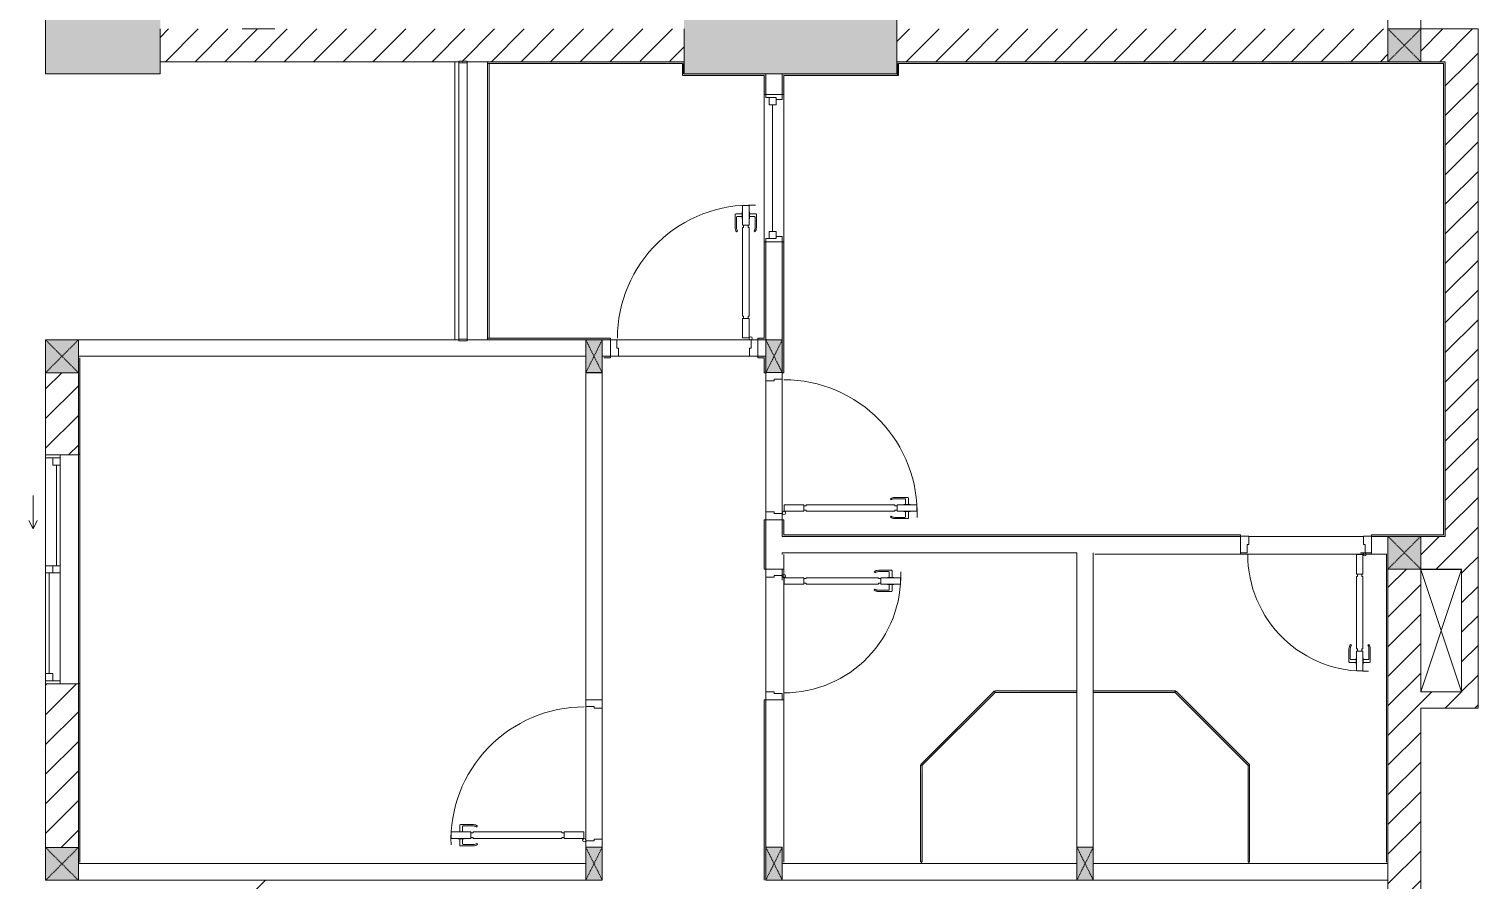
# Model space of a CAD drawing. Header units: millimetres. Extents: x 50254 to 245170, y 481 to 78637.
# Drawn here: x 151367 to 160218, y 64837 to 70037 of the extents above; entities that cross this region are included whole.
import ezdxf

# ---------------------------------------------------------------- set-up
doc = ezdxf.new("R2010")
doc.units = ezdxf.units.MM
doc.linetypes.add('IMPORT-Dash _2_', pattern=[6, 3, -3])
for name, color, linetype, lineweight in [('0-2-1', 53, 'Continuous', 9), ('A-DETL-GENF-7', 53, 'Continuous', 9), ('A-DOOR-5', 53, 'Continuous', 9), ('A-FLOR-1-1', 53, 'Continuous', 9), ('A-FLOR-4', 53, 'Continuous', 9), ('A-FLOR-HRAL-5', 53, 'Continuous', 9), ('A-GLAZ-5', 53, 'Continuous', 9), ('A-GLAZ-CURT-3', 130, 'Continuous', 9), ('A-GLAZ-CURT-4', 53, 'Continuous', 9), ('A-WALL-1-1', 53, 'Continuous', 9), ('A-WALL-7', 53, 'Continuous', 9), ('A-WALL-PATT-3', 53, 'Continuous', 9), ('A-WALL-PATT-4', 130, 'Continuous', 9), ('A_1404_dwg-1', 53, 'Continuous', 9), ('I-WALL-1-1', 53, 'Continuous', 9), ('I-WALL-2', 53, 'Continuous', 9), ('S-COLS-1', 130, 'Continuous', 9), ('S-COLS-10', 130, 'IMPORT-Dash _2_', 9), ('S-COLS-2-1', 53, 'Continuous', 9), ('S-COLS-4-1', 53, 'Continuous', 9), ('S-COLS-9', 53, 'Continuous', 9), ('S-COLS-HDLN-2', 53, 'IMPORT-Dash _2_', 9)]:
    doc.layers.add(name, color=color, linetype=linetype, lineweight=lineweight)
pattern_1 = [(45, (0, 0), (-90.50967, 90.50967), [])]

# ---------------------------------------------------------------- blocks, each defined once
blk = doc.blocks.new('A_1404_dwg_NCV_TKTC_KET CAU_rvt-1-TKTC_MB HOÀN THIỆN SÀN TẦNG 3-4-4819833-KeyPlan-CH1')
at = {"layer": 'S-COLS-1'}
for points in [[(33652.6, 69761.9), (34352.6, 69761.9), (34352.6, 70111.9), (33652.6, 70111.9), (33652.6, 69836.9)], [(38042.6, 69761.9), (38852.6, 69761.9), (38852.6, 70111.9), (37552.7, 70111.9), (37552.6, 69761.9)]]:
    blk.add_hatch(color=256, dxfattribs=at).paths.add_polyline_path(points)
at = {"layer": 'A-FLOR-1-1'}
for p, q in [((34352.6, 69835.3), (36152.6, 69835.3)), ((36152.5, 69835.3), (36152.5, 68136.9))]:
    blk.add_line(p, q, dxfattribs=at)
at = {"layer": 'A-FLOR-1-1', "flags": 128}
blk.add_lwpolyline([(42052.7, 65986.9), (42052.7, 66734.9), (42302.6, 66734.9)], dxfattribs=at)
at = {"layer": 'S-COLS-2-1'}
for p, q in [((38852.6, 69836.9), (38852.6, 70111.9)), ((37552.6, 70036.9), (37552.6, 69836.9))]:
    blk.add_line(p, q, dxfattribs=at)
at = {"layer": 'S-COLS-2-1', "flags": 128}
blk.add_lwpolyline([(33852.6, 70111.9), (33652.6, 70111.9), (33652.6, 69761.9), (34352.6, 69761.9), (34352.6, 70036.9)], dxfattribs=at)
blk = doc.blocks.new('A_1404_dwg_DOOR_CW_01 CANH MO-PANEL KINH - DIW_01-900x2200-CỬA GỖ VÂN LAMINATE-V88-TKTC_MB HOÀN THIỆN SÀN TẦNG 3-4-4819893-KeyPlan-CH1')
at = {"layer": 'A-DETL-GENF-7'}
for p, q in [((38813.8, 67166.8), (38818.3, 67160.3)), ((38839.6, 67174.9), (38919.1, 67174.9)), ((38902.1, 67166.9), (38839.6, 67166.9)), ((38906.1, 67131.9), (38906.1, 67162.9)), ((38923.1, 67131.9), (38923.1, 67170.9)), ((38813.8, 67053.1), (38818.3, 67059.6)), ((38902.1, 67052.9), (38839.6, 67052.9)), ((38839.6, 67044.9), (38919.1, 67044.9)), ((38906.1, 67087.9), (38906.1, 67056.9)), ((38923.1, 67087.9), (38923.1, 67048.9))]:
    blk.add_line(p, q, dxfattribs=at)
at = {"layer": 'A-DETL-GENF-7', "flags": 128}
for points in [[(38284.6, 67129.9), (38284.6, 67089.9), (38164.6, 67089.9), (38164.6, 67129.9)], [(38298.6, 67123.9), (38298.6, 67129.9), (38840.6, 67129.9), (38840.6, 67123.9), (38854.6, 67123.9), (38854.6, 67095.9), (38840.6, 67095.9), (38840.6, 67089.9), (38298.6, 67089.9), (38298.6, 67095.9), (38284.6, 67095.9), (38284.6, 67123.9)], [(38974.6, 67089.9), (38974.6, 67129.9), (38854.6, 67129.9), (38854.6, 67089.9)], [(38894.8, 67131.9), (38894.8, 67129.9), (38934.3, 67129.9), (38934.3, 67131.9)], [(38894.8, 67087.9), (38894.8, 67089.9), (38934.3, 67089.9), (38934.3, 67087.9)]]:
    blk.add_lwpolyline(points, close=True, dxfattribs=at)
at = {"layer": 'A-DETL-GENF-7'}
blk.add_circle((38162.6, 67079.9), 10, dxfattribs=at)
for centre, radius, start, end in [((38162.6, 67079.9), 814, 358, 90), ((38839.6, 67129.9), 45, 90, 125), ((38839.6, 67129.9), 37, 90, 125), ((38902.1, 67162.9), 4, 0, 90), ((38919.1, 67170.9), 4, 0, 90), ((38839.6, 67089.9), 45, 235, 270), ((38839.6, 67089.9), 37, 235, 270), ((38902.1, 67056.9), 4, 270, 0), ((38919.1, 67048.9), 4, 270, 0)]:
    blk.add_arc(centre, radius, start, end, dxfattribs=at)
at = {"layer": 'A-DOOR-5'}
blk.add_line((38152.6, 67079.9), (38152.6, 67104.9), dxfattribs=at)
at = {"layer": 'A-DOOR-5', "flags": 128}
blk.add_lwpolyline([(38152.6, 67936.9), (38152.6, 67896.9), (38102.6, 67896.9), (38102.6, 67886.9), (38052.6, 67886.9), (38052.6, 67936.9)], dxfattribs=at)
blk.add_lwpolyline([(38052.6, 67086.9), (38102.6, 67086.9), (38102.6, 67076.9), (38152.6, 67076.9), (38152.6, 67036.9), (38052.6, 67036.9)], close=True, dxfattribs=at)
blk = doc.blocks.new('A_1404_dwg_DOOR_CW_01 CANH MO-PANEL KINH - DIG_02-800x2200-CỬA NHÔM KÍNH-V57-TKTC_MB HOÀN THIỆN SÀN TẦNG 3-4-4819848-KeyPlan-CH1')
at = {"layer": 'A-DETL-GENF-7'}
for p, q in [((75560.6, 31823.9), (75560.6, 31903.4)), ((75603.6, 31907.4), (75564.6, 31907.4)), ((75568.6, 31886.4), (75568.6, 31823.9)), ((75603.6, 31890.4), (75572.6, 31890.4)), ((75647.6, 31907.4), (75686.6, 31907.4)), ((75647.6, 31890.4), (75678.6, 31890.4)), ((75682.6, 31886.4), (75682.6, 31823.9)), ((75690.6, 31823.9), (75690.6, 31903.4)), ((75568.7, 31798.1), (75575.3, 31802.7)), ((75682.4, 31798.1), (75675.9, 31802.7))]:
    blk.add_line(p, q, dxfattribs=at)
at = {"layer": 'A-DETL-GENF-7', "flags": 128}
for points in [[(75605.6, 31958.9), (75645.6, 31958.9), (75645.6, 31838.9), (75605.6, 31838.9)], [(75603.6, 31879.2), (75605.6, 31879.2), (75605.6, 31918.7), (75603.6, 31918.7)], [(75647.6, 31879.2), (75645.6, 31879.2), (75645.6, 31918.7), (75647.6, 31918.7)], [(75639.6, 31382.9), (75645.6, 31382.9), (75645.6, 31824.9), (75639.6, 31824.9), (75639.6, 31838.9), (75611.6, 31838.9), (75611.6, 31824.9), (75605.6, 31824.9), (75605.6, 31382.9), (75611.6, 31382.9), (75611.6, 31368.9), (75639.6, 31368.9)], [(75645.6, 31368.9), (75605.6, 31368.9), (75605.6, 31248.9), (75645.6, 31248.9)]]:
    blk.add_lwpolyline(points, close=True, dxfattribs=at)
at = {"layer": 'A-DETL-GENF-7'}
blk.add_circle((75595.6, 31246.9), 10, dxfattribs=at)
for centre, radius, start, end in [((75595.6, 31246.9), 714, 360, 92), ((75564.6, 31903.4), 4, 90, 180), ((75572.6, 31886.4), 4, 90, 180), ((75678.6, 31886.4), 4, 0, 90), ((75686.6, 31903.4), 4, 0, 90), ((75605.6, 31823.9), 45, 180, 215), ((75605.6, 31823.9), 37, 180, 215), ((75645.6, 31823.9), 37, 325, 0), ((75645.6, 31823.9), 45, 325, 0)]:
    blk.add_arc(centre, radius, start, end, dxfattribs=at)
at = {"layer": 'A-DOOR-5'}
blk.add_line((75595.6, 31236.9), (75620.6, 31236.9), dxfattribs=at)
at = {"layer": 'A-DOOR-5', "flags": 128}
for points in [[(75552.6, 31136.9), (75602.6, 31136.9), (75602.6, 31186.9), (75592.6, 31186.9), (75592.6, 31236.9), (75552.6, 31236.9)], [(76302.6, 31136.9), (76352.6, 31136.9), (76352.6, 31236.9), (76312.6, 31236.9), (76312.6, 31186.9), (76302.6, 31186.9)]]:
    blk.add_lwpolyline(points, close=True, dxfattribs=at)
blk = doc.blocks.new('A_1404_dwg_DOOR_CW_01 CANH MO-PANEL KINH - DIW_01-900x2200-CỬA GỖ VÂN LAMINATE-553393-TKTC_MB HOÀN THIỆN SÀN TẦNG 3-4-4819840-KeyPlan-CH1')
at = {"layer": 'A-DETL-GENF-7'}
for p, q in [((46582.1, 38482.4), (46582.1, 38521.4)), ((46665.6, 38525.4), (46586.1, 38525.4)), ((46599.1, 38482.4), (46599.1, 38513.4)), ((46603.1, 38517.4), (46665.6, 38517.4)), ((46691.4, 38517.2), (46686.8, 38510.7)), ((46582.1, 38438.4), (46582.1, 38399.4)), ((46599.1, 38438.4), (46599.1, 38407.4)), ((46665.6, 38395.4), (46586.1, 38395.4)), ((46603.1, 38403.4), (46665.6, 38403.4)), ((46691.4, 38403.5), (46686.8, 38410.1))]:
    blk.add_line(p, q, dxfattribs=at)
at = {"layer": 'A-DETL-GENF-7', "flags": 128}
for points in [[(46530.6, 38440.4), (46530.6, 38480.4), (46650.6, 38480.4), (46650.6, 38440.4)], [(46610.3, 38482.4), (46610.3, 38480.4), (46570.8, 38480.4), (46570.8, 38482.4)], [(46610.3, 38438.4), (46610.3, 38440.4), (46570.8, 38440.4), (46570.8, 38438.4)], [(47206.6, 38474.4), (47206.6, 38480.4), (46664.6, 38480.4), (46664.6, 38474.4), (46650.6, 38474.4), (46650.6, 38446.4), (46664.6, 38446.4), (46664.6, 38440.4), (47206.6, 38440.4), (47206.6, 38446.4), (47220.6, 38446.4), (47220.6, 38474.4)], [(47220.6, 38480.4), (47220.6, 38440.4), (47340.6, 38440.4), (47340.6, 38480.4)]]:
    blk.add_lwpolyline(points, close=True, dxfattribs=at)
at = {"layer": 'A-DETL-GENF-7'}
blk.add_circle((47342.6, 38430.4), 10, dxfattribs=at)
for centre, radius, start, end in [((47342.6, 38430.4), 814, 90, 182), ((46586.1, 38521.4), 4, 90, 180), ((46603.1, 38513.4), 4, 90, 180), ((46665.6, 38480.4), 45, 55, 90), ((46665.6, 38480.4), 37, 55, 90), ((46586.1, 38399.4), 4, 180, 270), ((46603.1, 38407.4), 4, 180, 270), ((46665.6, 38440.4), 37, 270, 305), ((46665.6, 38440.4), 45, 270, 305)]:
    blk.add_arc(centre, radius, start, end, dxfattribs=at)
at = {"layer": 'A-DOOR-5'}
blk.add_line((47352.6, 38430.4), (47352.6, 38455.4), dxfattribs=at)
at = {"layer": 'A-DOOR-5', "flags": 128}
for points in [[(47452.6, 39237.4), (47452.6, 39287.4), (47352.6, 39287.4), (47352.6, 39247.4), (47402.6, 39247.4), (47402.6, 39237.4)], [(47452.6, 38387.4), (47452.6, 38437.4), (47402.6, 38437.4), (47402.6, 38427.4), (47352.6, 38427.4), (47352.6, 38387.4)]]:
    blk.add_lwpolyline(points, close=True, dxfattribs=at)
blk = doc.blocks.new('A_1404_dwg_M_Fixed - 900 x 1400-901190-TKTC_MB HOÀN THIỆN SÀN TẦNG 3-4-4819850-KeyPlan-CH1')
at = {"layer": 'A-GLAZ-5'}
blk.add_line((111793.6, 68800), (111793.6, 69574), dxfattribs=at)
at = {"layer": 'A-GLAZ-5', "flags": 128}
for points in [[(111771.6, 69618), (111771.6, 69574), (111815.6, 69574), (111815.6, 69618), (111752.6, 69618), (111752.6, 69635.8)], [(111815.6, 69605), (111852.6, 69605), (111852.6, 69637)], [(111752.6, 68737), (111752.6, 68756), (111815.6, 68756), (111815.6, 68800), (111771.6, 68800), (111771.6, 68756)], [(111815.6, 68769), (111852.6, 68769), (111852.6, 68737)]]:
    blk.add_lwpolyline(points, dxfattribs=at)
blk = doc.blocks.new('A_1404_dwg_Railing - 50 x 10mm-901205-TKTC_MB HOÀN THIỆN SÀN TẦNG 3-4-4819861-KeyPlan-CH1')
at = {"layer": 'A-FLOR-HRAL-5', "flags": 128}
blk.add_lwpolyline([(107527.5, 69769), (107477.5, 69769), (107477.5, 69759), (107527.5, 69759)], close=True, dxfattribs=at)
blk = doc.blocks.new('A_1404_dwg_Railing - Railing-883693-TKTC_MB HOÀN THIỆN SÀN TẦNG 3-4-4819894-KeyPlan-CH1')
at = {"layer": 'A-FLOR-HRAL-5'}
for p, q in [((36177.6, 69830.3), (36177.6, 68141.5)), ((36227.6, 68141.5), (36227.6, 69830.3))]:
    blk.add_line(p, q, dxfattribs=at)
for p in [(-71299.9, 71.3), (-71299.9, -1627.5)]:
    blk.add_blockref('A_1404_dwg_Railing - 50 x 10mm-901205-TKTC_MB HOÀN THIỆN SÀN TẦNG 3-4-4819861-KeyPlan-CH1', p)
blk = doc.blocks.new('A_1404_dwg_System Panel - Glazed-901210-TKTC_MB HOÀN THIỆN SÀN TẦNG 3-4-4819895-KeyPlan-CH1')
at = {"layer": 'A-GLAZ-CURT-3'}
blk.add_hatch(color=256, dxfattribs=at).paths.add_polyline_path([(38999, 64948.9), (39007.6, 64948.9), (39002.6, 65539.6), (38997.6, 65539.6), (38997.6, 64948.9)])
at = {"layer": 'A-GLAZ-CURT-4'}
blk.add_line((39007.6, 64948.9), (39007.6, 65537.5), dxfattribs=at)
at = {"layer": 'A-GLAZ-CURT-4', "flags": 128}
blk.add_lwpolyline([(38997.6, 65539.6), (38997.6, 64948.9), (39007.6, 64948.9)], dxfattribs=at)
blk = doc.blocks.new('A_1404_dwg_System Panel - Glazed-901211-TKTC_MB HOÀN THIỆN SÀN TẦNG 3-4-4819896-KeyPlan-CH1')
at = {"layer": 'A-GLAZ-CURT-3'}
blk.add_hatch(color=256, dxfattribs=at).paths.add_polyline_path([(39007.6, 65537.5), (39450.3, 65987.3), (39446.8, 65990.9), (39002.6, 65539.6), (39007.6, 65539.6)])
at = {"layer": 'A-GLAZ-CURT-4'}
blk.add_line((39006.1, 65536.1), (39452.4, 65982.3), dxfattribs=at)
at = {"layer": 'A-GLAZ-CURT-4', "flags": 128}
blk.add_lwpolyline([(39446.8, 65990.9), (38999, 65543.1), (39006.1, 65536.1)], dxfattribs=at)
blk = doc.blocks.new('A_1404_dwg_System Panel - Glazed-901212-TKTC_MB HOÀN THIỆN SÀN TẦNG 3-4-4819897-KeyPlan-CH1')
at = {"layer": 'A-GLAZ-CURT-3'}
blk.add_hatch(color=256, dxfattribs=at).paths.add_polyline_path([(39453.8, 65982.3), (39952.6, 65982.3), (39952.6, 65992.3), (39450.3, 65987.3), (39452.4, 65982.3)])
at = {"layer": 'A-GLAZ-CURT-4', "flags": 128}
blk.add_lwpolyline([(39450.3, 65982.3), (39952.6, 65982.3), (39952.6, 65992.3), (39450.3, 65992.3)], close=True, dxfattribs=at)
blk = doc.blocks.new('A_1404_dwg_G1_SOF - BO TRU - 100x200-745959-TKTC_MB HOÀN THIỆN SÀN TẦNG 3-4-4819847-KeyPlan-CH1')
at = {"layer": 'S-COLS-1'}
blk.add_hatch(color=256, dxfattribs=at).paths.add_polyline_path([(111052.6, 40036.9), (111052.6, 40236.9), (110952.6, 40236.9), (110952.6, 40036.9)])
at = {"layer": 'S-COLS-9', "flags": 128}
blk.add_lwpolyline([(110952.6, 40036.9), (111052.6, 40036.9), (111052.6, 40236.9), (110952.6, 40236.9)], close=True, dxfattribs=at)
at = {"layer": 'S-COLS-HDLN-2'}
for p, q in [((110952.6, 40036.9), (111052.6, 40236.9)), ((111052.6, 40036.9), (110952.6, 40236.9))]:
    blk.add_line(p, q, dxfattribs=at)
blk = doc.blocks.new('A_1404_dwg_DOOR_CW_01 CANH MO-PANEL KINH - DIG_01-900x2200-CỬA NHÔM KÍNH-901215-TKTC_MB HOÀN THIỆN SÀN TẦNG 3-4-4819898-KeyPlan-CH1')
at = {"layer": 'A-DETL-GENF-7'}
for p, q in [((37864.6, 68823.9), (37864.6, 68903.4)), ((37907.6, 68907.4), (37868.6, 68907.4)), ((37872.6, 68886.4), (37872.6, 68823.9)), ((37907.6, 68890.4), (37876.6, 68890.4)), ((37951.6, 68907.4), (37990.6, 68907.4)), ((37951.6, 68890.4), (37982.6, 68890.4)), ((37986.6, 68886.4), (37986.6, 68823.9)), ((37994.6, 68823.9), (37994.6, 68903.4)), ((37872.7, 68798.1), (37879.3, 68802.7)), ((37986.4, 68798.1), (37979.9, 68802.7))]:
    blk.add_line(p, q, dxfattribs=at)
at = {"layer": 'A-DETL-GENF-7', "flags": 128}
for points in [[(37949.6, 68958.9), (37909.6, 68958.9), (37909.6, 68838.9), (37949.6, 68838.9)], [(37907.6, 68879.2), (37909.6, 68879.2), (37909.6, 68918.7), (37907.6, 68918.7)], [(37951.6, 68879.2), (37949.6, 68879.2), (37949.6, 68918.7), (37951.6, 68918.7)], [(37915.6, 68282.9), (37909.6, 68282.9), (37909.6, 68824.9), (37915.6, 68824.9), (37915.6, 68838.9), (37943.6, 68838.9), (37943.6, 68824.9), (37949.6, 68824.9), (37949.6, 68282.9), (37943.6, 68282.9), (37943.6, 68268.9), (37915.6, 68268.9)], [(37909.6, 68268.9), (37949.6, 68268.9), (37949.6, 68148.9), (37909.6, 68148.9)]]:
    blk.add_lwpolyline(points, close=True, dxfattribs=at)
at = {"layer": 'A-DETL-GENF-7'}
blk.add_circle((37959.6, 68146.9), 10, dxfattribs=at)
for centre, radius, start, end in [((37959.6, 68146.9), 814, 88, 180), ((37868.6, 68903.4), 4, 90, 180), ((37876.6, 68886.4), 4, 90, 180), ((37982.6, 68886.4), 4, 0, 90), ((37990.6, 68903.4), 4, 0, 90), ((37909.6, 68823.9), 45, 180, 215), ((37909.6, 68823.9), 37, 180, 215), ((37949.6, 68823.9), 37, 325, 0), ((37949.6, 68823.9), 45, 325, 0)]:
    blk.add_arc(centre, radius, start, end, dxfattribs=at)
at = {"layer": 'A-DOOR-5'}
blk.add_line((37959.6, 68136.9), (37934.6, 68136.9), dxfattribs=at)
at = {"layer": 'A-DOOR-5', "flags": 128}
for points in [[(37102.6, 68036.9), (37102.6, 68136.9), (37142.6, 68136.9), (37142.6, 68086.9), (37152.6, 68086.9), (37152.6, 68036.9)], [(37952.6, 68036.9), (37952.6, 68086.9), (37962.6, 68086.9), (37962.6, 68136.9), (38002.6, 68136.9), (38002.6, 68036.9)]]:
    blk.add_lwpolyline(points, close=True, dxfattribs=at)
blk = doc.blocks.new('A_1404_dwg_System Panel - Glazed-901217-TKTC_MB HOÀN THIỆN SÀN TẦNG 3-4-4819899-KeyPlan-CH1')
at = {"layer": 'A-GLAZ-CURT-3'}
blk.add_hatch(color=256, dxfattribs=at).paths.add_polyline_path([(40554.8, 65982.3), (40551.3, 65992.3), (40052.6, 65992.3), (40052.6, 65982.3), (40552.8, 65982.3)])
at = {"layer": 'A-GLAZ-CURT-4', "flags": 128}
blk.add_lwpolyline([(40554.8, 65992.3), (40052.6, 65992.3), (40052.6, 65982.3), (40552.8, 65982.3)], dxfattribs=at)
blk = doc.blocks.new('A_1404_dwg_System Panel - Glazed-901218-TKTC_MB HOÀN THIỆN SÀN TẦNG 3-4-4819900-KeyPlan-CH1')
at = {"layer": 'A-GLAZ-CURT-3'}
blk.add_hatch(color=256, dxfattribs=at).paths.add_polyline_path([(41007.6, 64948.9), (41002.6, 65539.6), (40997.6, 65536.1), (40997.6, 64948.9)])
at = {"layer": 'A-GLAZ-CURT-4'}
blk.add_line((41007.6, 64948.9), (41007.6, 65539.6), dxfattribs=at)
at = {"layer": 'A-GLAZ-CURT-4', "flags": 128}
blk.add_lwpolyline([(40997.6, 65537.5), (40997.6, 64948.9), (41007.6, 64948.9)], dxfattribs=at)
blk = doc.blocks.new('A_1404_dwg_System Panel - Glazed-901219-TKTC_MB HOÀN THIỆN SÀN TẦNG 3-4-4819901-KeyPlan-CH1')
at = {"layer": 'A-GLAZ-CURT-3'}
blk.add_hatch(color=256, dxfattribs=at).paths.add_polyline_path([(40997.6, 65537.5), (41002.6, 65539.6), (41006.1, 65543.1), (40554.8, 65987.3), (40554.8, 65980.3), (40916.7, 65618.4)])
at = {"layer": 'A-GLAZ-CURT-4', "flags": 128}
blk.add_lwpolyline([(41006.1, 65543.1), (40558.4, 65990.9), (40551.3, 65983.8), (40999, 65536.1)], close=True, dxfattribs=at)
blk = doc.blocks.new('A_1404_dwg_NCV_TKTC_TANG 3 - 4_rvt-1-TKTC_MB HOÀN THIỆN SÀN TẦNG 3-4-4819943-KeyPlan-CH1')
at = {"layer": 'A-WALL-PATT-4'}
for points in [[(37542.1, 69826.9), (37552.6, 69826.9), (37552.6, 69836.9), (36352.6, 69836.9), (36352.6, 69826.9), (36476.9, 69826.9)], [(37552.6, 69761.9), (37552.6, 69826.9), (37542.6, 69826.9), (37542.6, 69761.9)], [(37552.6, 69751.9), (38042.6, 69751.9), (38042.6, 69761.9), (37542.6, 69761.9), (37542.6, 69751.9), (37552.6, 69751.9)], [(38162.6, 69751.9), (38852.6, 69751.9), (38852.6, 69761.9), (38152.6, 69761.9), (38152.6, 69751.9)], [(42052.6, 69826.9), (42192.6, 69826.9), (42192.6, 69836.9), (38852.6, 69836.9), (38852.6, 69826.9), (41852.6, 69826.9)], [(38862.6, 69751.9), (38862.6, 69826.9), (38852.6, 69826.9), (38852.6, 69751.9)], [(42202.6, 66946.9), (42202.6, 69836.9), (42192.6, 69836.9), (42192.6, 66946.9)]]:
    blk.add_hatch(color=256, dxfattribs=at).paths.add_polyline_path(points)
h = blk.add_hatch(color=256, dxfattribs=at)
h.paths.add_polyline_path([(38052.6, 68146.9), (38052.6, 68736.9), (38042.6, 68736.9), (38042.6, 68146.9)])
h.paths.add_polyline_path([(38052.6, 69636.9), (38052.6, 69761.9), (38042.6, 69761.9), (38042.6, 69636.9)])
h = blk.add_hatch(color=256, dxfattribs=at)
h.paths.add_polyline_path([(38162.6, 66946.9), (38162.6, 67036.9), (38152.6, 67036.9), (38152.6, 66946.9)])
h.paths.add_polyline_path([(38162.6, 67936.9), (38162.6, 68736.9), (38152.6, 68736.9), (38152.6, 67936.9)])
h.paths.add_polyline_path([(38152.6, 69636.9), (38162.6, 69636.9), (38162.6, 69751.9), (38152.6, 69751.9), (38152.6, 69658.8)])
h = blk.add_hatch(color=256, dxfattribs=at)
h.paths.add_polyline_path([(37062.6, 68136.9), (37102.6, 68136.9), (37102.6, 68146.9), (36352.6, 68146.9), (36352.6, 68136.9), (37052.6, 68136.9)])
h.paths.add_polyline_path([(38052.6, 68136.9), (38052.6, 68146.9), (38002.6, 68146.9), (38002.6, 68136.9), (38042.6, 68136.9)])
h = blk.add_hatch(color=256, dxfattribs=at)
h.paths.add_polyline_path([(33862.6, 64936.9), (33862.6, 66037.4), (33852.6, 66035.3), (33852.6, 64936.9)])
h.paths.add_polyline_path([(33862.6, 67437.4), (33862.6, 68026.9), (33852.6, 68026.9), (33852.6, 67437.4)])
h = blk.add_hatch(color=256, dxfattribs=at)
h.paths.add_polyline_path([(38002.6, 68026.9), (38042.6, 68026.9), (38042.6, 68036.9), (38002.6, 68036.9)])
h.paths.add_polyline_path([(37062.6, 68026.9), (37102.6, 68026.9), (37102.6, 68036.9), (37062.6, 68036.9)])
h = blk.add_hatch(color=256, dxfattribs=at)
h.paths.add_polyline_path([(38042.6, 64836.9), (38052.6, 64836.9), (38052.6, 65937.3), (38042.6, 65937.3), (38042.6, 65036.9)])
h.paths.add_polyline_path([(38052.6, 66737.3), (38052.6, 67036.9), (38042.6, 67036.9), (38042.6, 66737.3)])
h.paths.add_polyline_path([(38052.6, 67936.9), (38052.6, 68036.9), (38042.6, 68036.9), (38042.6, 67936.9)])
h = blk.add_hatch(color=256, dxfattribs=at)
h.paths.add_polyline_path([(41752.6, 66936.9), (42202.6, 66936.9), (42202.6, 66946.9), (41752.6, 66946.9)])
h.paths.add_polyline_path([(39408.4, 66936.9), (40952.6, 66936.9), (40952.6, 66946.9), (38152.6, 66946.9), (38152.6, 66936.9), (38162.6, 66936.9)])
at = {"layer": 'A-FLOR-4'}
for p, q in [((33852.6, 68036.9), (33852.6, 68026.9)), ((37952.6, 68036.9), (37152.6, 68036.9)), ((38152.6, 67896.9), (38152.6, 67076.9)), ((38052.6, 67086.9), (38052.6, 67886.9)), ((41002.6, 66936.9), (41702.6, 66936.9)), ((38052.6, 65987.3), (38052.6, 66687.3)), ((36952.6, 65077.3), (36952.6, 65897.3)), ((37052.6, 65887.3), (37052.6, 65087.3)), ((39002.6, 64936.9), (39002.6, 64948.9)), ((41002.6, 64948.9), (41002.6, 64936.9)), ((41852.6, 64936.9), (41852.6, 64946.9))]:
    blk.add_line(p, q, dxfattribs=at)
at = {"layer": 'A-WALL-1-1'}
for p, q in [((38052.6, 69636.9), (38152.6, 69636.9)), ((38152.6, 68736.9), (38052.6, 68736.9)), ((33852.6, 68136.9), (33852.6, 68036.9)), ((36177.6, 68136.9), (33852.6, 68136.9)), ((36952.6, 68136.9), (36227.6, 68136.9)), ((37102.6, 68036.9), (37102.6, 68136.9)), ((38002.6, 68136.9), (38002.6, 68036.9)), ((38052.6, 68146.9), (38052.6, 68136.9)), ((33852.6, 68036.9), (36952.6, 68036.9)), ((37052.6, 68036.9), (37062.6, 68036.9)), ((38042.6, 68036.9), (38052.6, 68036.9)), ((37052.6, 67936.5), (36952.6, 67936.5)), ((38152.6, 67036.9), (38052.6, 67036.9)), ((40952.6, 66836.9), (40952.6, 66936.9)), ((41752.6, 66936.9), (41752.6, 66836.9)), ((41852.6, 66836.9), (41852.6, 66936.9)), ((40052.6, 65992.3), (40052.6, 66836.9)), ((38052.6, 66737.3), (38152.6, 66737.3)), ((39952.6, 65992.3), (39952.6, 65982.3)), ((39952.6, 65982.3), (39952.6, 65036.9)), ((40052.6, 65982.3), (40052.6, 65992.3)), ((40052.6, 65036.9), (40052.6, 65982.3)), ((36952.6, 65937.3), (37052.6, 65937.3)), ((38152.6, 65937.3), (38052.6, 65937.3)), ((37052.6, 65037.3), (36952.6, 65037.3)), ((33852.6, 64936.9), (33852.6, 64836.9)), ((36952.6, 64936.9), (33852.6, 64936.9)), ((39952.6, 64936.9), (38152.6, 64936.9)), ((33852.6, 64836.9), (36952.6, 64836.9)), ((38152.6, 64836.9), (39952.6, 64836.9))]:
    blk.add_line(p, q, dxfattribs=at)
at = {"layer": 'A-WALL-1-1', "flags": 128}
for points in [[(38152.6, 69751.9), (38152.6, 69761.9), (38052.6, 69761.9)], [(40052.6, 66936.9), (38152.6, 66936.9), (38152.6, 66946.9)], [(38152.6, 66826.9), (38152.6, 66836.9), (39952.6, 66836.9), (39952.6, 65992.3)], [(40052.6, 64836.9), (41852.6, 64836.9), (41852.6, 64936.9), (40052.6, 64936.9)]]:
    blk.add_lwpolyline(points, dxfattribs=at)
at = {"layer": 'A-WALL-7'}
for p, q in [((36227.6, 69836.9), (36352.6, 69836.9)), ((36352.6, 69826.9), (36352.6, 68146.9)), ((38052.6, 69761.9), (38052.6, 69636.9)), ((38152.6, 69636.9), (38152.6, 69751.9)), ((38052.6, 68736.9), (38052.6, 68146.9)), ((38152.6, 68136.9), (38152.6, 68736.9)), ((37102.6, 68136.9), (37052.6, 68136.9)), ((37142.6, 68136.9), (37962.6, 68136.9)), ((38052.6, 68136.9), (38002.6, 68136.9)), ((37062.6, 68036.9), (37102.6, 68036.9)), ((37952.6, 68036.9), (37152.6, 68036.9)), ((38002.6, 68036.9), (38042.6, 68036.9)), ((36952.6, 67936.5), (36952.6, 65937.3)), ((37052.6, 65937.3), (37052.6, 67936.5)), ((38152.6, 67896.9), (38152.6, 67076.9)), ((38052.6, 67086.9), (38052.6, 67886.9)), ((38052.6, 67036.9), (38052.6, 66737.3)), ((38152.6, 66946.9), (38152.6, 67036.9)), ((40952.6, 66936.9), (40052.6, 66936.9)), ((41002.6, 66936.9), (41702.6, 66936.9)), ((41852.6, 66936.9), (41752.6, 66936.9)), ((38052.6, 65987.3), (38052.6, 66687.3)), ((36952.6, 65077.3), (36952.6, 65897.3)), ((37052.6, 65887.3), (37052.6, 65087.3)), ((38052.6, 65937.3), (38052.6, 65036.9))]:
    blk.add_line(p, q, dxfattribs=at)
at = {"layer": 'A-WALL-7', "flags": 128}
blk.add_lwpolyline([(36152.6, 68136.9), (36152.6, 69836.9), (36177.6, 69836.9)], dxfattribs=at)
at = {"layer": 'I-WALL-1-1'}
for p, q in [((42052.6, 69836.9), (41852.6, 69836.9)), ((38052.6, 68136.9), (38052.6, 68146.9)), ((33852.6, 68026.9), (33852.6, 67936.9)), ((38052.6, 68036.9), (38042.6, 68036.9)), ((41852.6, 66936.9), (42052.6, 66936.9)), ((40052.6, 66837), (40052.6, 66827)), ((33852.6, 65035.3), (33852.6, 64936.9)), ((33852.6, 64936.9), (33862.6, 64936.9)), ((38152.6, 64936.9), (38162.6, 64936.9))]:
    blk.add_line(p, q, dxfattribs=at)
at = {"layer": 'I-WALL-1-1', "flags": 128}
for points in [[(38052.6, 69761.9), (38042.6, 69761.9), (37552.6, 69761.9), (37552.6, 69826.9), (37552.6, 69836.9), (36352.6, 69836.9), (36352.6, 69826.9), (37542.6, 69826.9), (37542.6, 69761.9), (37542.6, 69751.9), (38042.6, 69751.9), (38042.6, 69636.9), (38052.6, 69636.9)], [(41852.6, 69836.9), (38852.6, 69836.9), (38852.6, 69826.9), (38852.6, 69761.9), (38152.6, 69761.9), (38152.6, 69751.9)], [(38152.6, 69636.9), (38162.6, 69636.9), (38162.6, 69751.9), (38852.6, 69751.9), (38862.6, 69751.9), (38862.6, 69826.9), (42192.6, 69826.9), (42192.6, 66946.9), (41752.6, 66946.9), (41752.6, 66936.9)], [(42052.6, 66936.9), (42202.6, 66936.9), (42202.6, 66946.9), (42202.6, 69836.9), (42192.6, 69836.9), (42052.6, 69836.9)], [(38052.6, 68736.9), (38042.6, 68736.9), (38042.6, 68146.9), (38002.6, 68146.9), (38002.6, 68136.9)], [(38152.6, 67936.9), (38162.6, 67936.9), (38162.6, 68736.9), (38152.6, 68736.9)], [(37102.6, 68136.9), (37102.6, 68146.9), (36352.6, 68146.9), (36352.6, 68136.9), (36952.6, 68136.9)], [(33852.6, 67936.9), (33852.6, 67437.4), (33862.6, 67437.4), (33862.6, 68026.9)], [(37062.6, 68026.9), (37102.6, 68026.9), (37102.6, 68036.9)], [(38002.6, 68036.9), (38002.6, 68026.9), (38042.6, 68026.9), (38042.6, 67936.9), (38052.6, 67936.9)], [(38052.6, 67036.9), (38042.6, 67036.9), (38042.6, 66737.3), (38052.6, 66737.3)], [(40952.6, 66936.9), (40952.6, 66946.9), (38162.6, 66946.9), (38162.6, 67036.9), (38152.6, 67036.9)], [(38152.6, 66946.9), (38152.6, 66936.9), (40052.6, 66936.9)], [(40062.6, 66827), (40952.6, 66827), (40952.6, 66837)], [(41752.6, 66837), (41752.6, 66827), (41842.6, 66827), (41842.6, 64946.9)], [(41852.6, 64946.9), (41852.6, 66827), (41852.6, 66837)], [(38152.6, 66737.3), (38162.6, 66737.3), (38162.6, 66826.9)], [(33862.6, 64946.9), (33862.6, 66037.4), (33852.6, 66037.4), (33852.6, 65035.3)], [(38052.6, 65937.3), (38042.6, 65937.3), (38042.6, 64836.9)], [(38162.6, 64946.9), (38162.6, 65937.3), (38152.6, 65937.3)]]:
    blk.add_lwpolyline(points, dxfattribs=at)
at = {"layer": 'I-WALL-2'}
for p, q in [((36362.6, 69826.9), (36362.6, 68146.9)), ((38052.6, 69636.9), (38052.6, 69761.9)), ((38152.6, 69751.9), (38152.6, 69636.9)), ((38042.6, 68736.9), (38042.6, 69636.9)), ((38162.6, 69636.9), (38162.6, 68736.9)), ((38052.6, 68146.9), (38052.6, 68736.9)), ((38152.6, 68736.9), (38152.6, 68136.9)), ((37052.6, 68136.9), (37102.6, 68136.9)), ((38002.6, 68136.9), (38052.6, 68136.9)), ((37102.6, 68036.9), (37062.6, 68036.9)), ((38042.6, 68036.9), (38002.6, 68036.9)), ((33852.6, 66037.4), (33852.6, 67437.4)), ((33862.6, 67437.4), (33862.6, 66037.4)), ((38052.6, 66737.3), (38052.6, 67036.9)), ((38152.6, 67036.9), (38152.6, 66946.9)), ((40052.6, 66936.9), (40952.6, 66936.9)), ((41752.6, 66936.9), (41852.6, 66936.9)), ((41752.6, 66827), (40952.6, 66827)), ((38162.6, 66737.3), (38162.6, 65937.3)), ((38052.6, 65036.9), (38052.6, 65937.3))]:
    blk.add_line(p, q, dxfattribs=at)
for name, p in [('A_1404_dwg_Railing - Railing-883693-TKTC_MB HOÀN THIỆN SÀN TẦNG 3-4-4819894-KeyPlan-CH1', (0, 0)), ('A_1404_dwg_M_Fixed - 900 x 1400-901190-TKTC_MB HOÀN THIỆN SÀN TẦNG 3-4-4819850-KeyPlan-CH1', (-73700, 0)), ('A_1404_dwg_DOOR_CW_01 CANH MO-PANEL KINH - DIG_01-900x2200-CỬA NHÔM KÍNH-901215-TKTC_MB HOÀN THIỆN SÀN TẦNG 3-4-4819898-KeyPlan-CH1', (0, 0)), ('A_1404_dwg_DOOR_CW_01 CANH MO-PANEL KINH - DIW_01-900x2200-CỬA GỖ VÂN LAMINATE-V88-TKTC_MB HOÀN THIỆN SÀN TẦNG 3-4-4819893-KeyPlan-CH1', (0, 0)), ('A_1404_dwg_System Panel - Glazed-901211-TKTC_MB HOÀN THIỆN SÀN TẦNG 3-4-4819896-KeyPlan-CH1', (0, 0)), ('A_1404_dwg_System Panel - Glazed-901212-TKTC_MB HOÀN THIỆN SÀN TẦNG 3-4-4819897-KeyPlan-CH1', (0, 0)), ('A_1404_dwg_System Panel - Glazed-901217-TKTC_MB HOÀN THIỆN SÀN TẦNG 3-4-4819899-KeyPlan-CH1', (0, 0)), ('A_1404_dwg_System Panel - Glazed-901219-TKTC_MB HOÀN THIỆN SÀN TẦNG 3-4-4819901-KeyPlan-CH1', (0, 0)), ('A_1404_dwg_DOOR_CW_01 CANH MO-PANEL KINH - DIW_01-900x2200-CỬA GỖ VÂN LAMINATE-553393-TKTC_MB HOÀN THIỆN SÀN TẦNG 3-4-4819840-KeyPlan-CH1', (-10400, 26650)), ('A_1404_dwg_System Panel - Glazed-901210-TKTC_MB HOÀN THIỆN SÀN TẦNG 3-4-4819895-KeyPlan-CH1', (0, 0)), ('A_1404_dwg_System Panel - Glazed-901218-TKTC_MB HOÀN THIỆN SÀN TẦNG 3-4-4819900-KeyPlan-CH1', (0, 0))]:
    blk.add_blockref(name, p)
for name, p, rotation in [('A_1404_dwg_G1_SOF - BO TRU - 100x200-745959-TKTC_MB HOÀN THIỆN SÀN TẦNG 3-4-4819847-KeyPlan-CH1', (148005.1, 108173.9), 180), ('A_1404_dwg_G1_SOF - BO TRU - 100x200-745959-TKTC_MB HOÀN THIỆN SÀN TẦNG 3-4-4819847-KeyPlan-CH1', (149105.1, 108173.9), 180), ('A_1404_dwg_DOOR_CW_01 CANH MO-PANEL KINH - DIG_02-800x2200-CỬA NHÔM KÍNH-V57-TKTC_MB HOÀN THIỆN SÀN TẦNG 3-4-4819848-KeyPlan-CH1', (117305.1, 98073.9), 180), ('A_1404_dwg_DOOR_CW_01 CANH MO-PANEL KINH - DIG_02-800x2200-CỬA NHÔM KÍNH-V57-TKTC_MB HOÀN THIỆN SÀN TẦNG 3-4-4819848-KeyPlan-CH1', (6915.6, 142289.9), 270), ('A_1404_dwg_G1_SOF - BO TRU - 100x200-745959-TKTC_MB HOÀN THIỆN SÀN TẦNG 3-4-4819847-KeyPlan-CH1', (148005.1, 105073.9), 180), ('A_1404_dwg_G1_SOF - BO TRU - 100x200-745959-TKTC_MB HOÀN THIỆN SÀN TẦNG 3-4-4819847-KeyPlan-CH1', (149105.1, 105073.9), 180), ('A_1404_dwg_G1_SOF - BO TRU - 100x200-745959-TKTC_MB HOÀN THIỆN SÀN TẦNG 3-4-4819847-KeyPlan-CH1', (151005.1, 105073.9), 180)]:
    blk.add_blockref(name, p, dxfattribs=dict(rotation=rotation))
blk = doc.blocks.new('A_1404_dwg_1_FAMILY RVT - W01-WxH 1400x1400xmm-389822-TKTC_MB HOÀN THIỆN SÀN TẦNG 3-4-4819949-KeyPlan-CH1')
at = {"layer": 'A-GLAZ-5'}
for p, q in [((50000.9, 78313.1), (50204.1, 78313.1)), ((49052.5, 78236.9), (49052.5, 78036.9)), ((49071.5, 78236.9), (49071.5, 78148)), ((49116, 78214.7), (49730.3, 78214.7)), ((49730.3, 78236.9), (49774.7, 78236.9)), ((49774.7, 78192.5), (49730.3, 78192.5)), ((49774.7, 78170.3), (50389, 78170.3)), ((50433.4, 78236.9), (50433.4, 78148))]:
    blk.add_line(p, q, dxfattribs=at)
at = {"layer": 'A-GLAZ-5', "flags": 128}
for points in [[(50051.7, 78338.5), (50000.9, 78313.1), (50051.7, 78287.7)], [(50452.5, 78036.9), (50452.5, 78236.9), (49052.5, 78236.9), (49116, 78236.9)], [(49730.3, 78148), (49730.3, 78236.9), (49116, 78236.9), (49116, 78192.5), (49071.5, 78192.5)], [(49774.7, 78148), (49774.7, 78236.9), (50433.4, 78236.9), (50452.5, 78236.9)], [(50433.4, 78192.5), (50389, 78192.5), (50389, 78148)], [(49052.5, 78148), (49071.5, 78148), (49730.3, 78148), (49774.7, 78148), (50389, 78148), (50452.5, 78148)]]:
    blk.add_lwpolyline(points, dxfattribs=at)
blk = doc.blocks.new('A_1404_dwg_G1_SOF - BO TRU - 200x200-V12-TKTC_MB HOÀN THIỆN SÀN TẦNG 3-4-4819991-KeyPlan-CH1')
at = {"layer": 'S-COLS-10'}
blk.add_hatch(color=256, dxfattribs=at).paths.add_polyline_path([(42052.6, 20336.9), (42052.6, 20536.9), (41852.6, 20536.8), (41852.6, 20336.9)])
at = {"layer": 'S-COLS-4-1', "flags": 128}
blk.add_lwpolyline([(42052.6, 20336.9), (42052.6, 20536.9), (41852.6, 20536.9), (41852.6, 20336.9)], dxfattribs=at)
at = {"layer": 'S-COLS-HDLN-2'}
for p, q in [((42052.6, 20536.9), (41852.6, 20336.9)), ((41852.6, 20536.9), (42052.6, 20336.9))]:
    blk.add_line(p, q, dxfattribs=at)
blk = doc.blocks.new('A_1404_dwg_G1_SOF - BO TRU - 200x200-V11-TKTC_MB HOÀN THIỆN SÀN TẦNG 3-4-4819990-KeyPlan-CH1')
at = {"layer": 'S-COLS-10'}
blk.add_hatch(color=256, dxfattribs=at).paths.add_polyline_path([(42052.6, 25436.9), (42052.6, 25636.9), (41852.6, 25636.9), (41852.6, 25437)])
at = {"layer": 'S-COLS-4-1', "flags": 128}
blk.add_lwpolyline([(41852.6, 25636.9), (41852.6, 25436.9), (42052.6, 25436.9), (42052.6, 25636.9)], dxfattribs=at)
at = {"layer": 'S-COLS-HDLN-2'}
for p, q in [((42052.6, 25636.9), (41852.6, 25436.9)), ((41852.6, 25636.9), (42052.6, 25436.9))]:
    blk.add_line(p, q, dxfattribs=at)
blk = doc.blocks.new('A_1404_dwg_G1_SOF - BO TRU - 200x200-V8-TKTC_MB HOÀN THIỆN SÀN TẦNG 3-4-4819987-KeyPlan-CH1')
at = {"layer": 'S-COLS-10'}
blk.add_hatch(color=256, dxfattribs=at).paths.add_polyline_path([(46552.7, 71511.9), (46752.6, 71511.9), (46752.6, 71711.9), (46552.6, 71711.9), (46552.6, 71511.9)])
at = {"layer": 'S-COLS-4-1', "flags": 128}
blk.add_lwpolyline([(46752.6, 71711.9), (46552.6, 71711.9), (46552.6, 71511.9), (46752.6, 71511.9)], dxfattribs=at)
at = {"layer": 'S-COLS-HDLN-2'}
for p, q in [((46752.6, 71711.9), (46552.6, 71511.9)), ((46552.6, 71711.9), (46752.6, 71511.9))]:
    blk.add_line(p, q, dxfattribs=at)
blk = doc.blocks.new('A_1404_dwg-4819832-KeyPlan-CH1')
at = {"layer": 'A-WALL-PATT-3'}
h = blk.add_hatch(dxfattribs=at)
h.set_pattern_fill('FP_22', color=256, style=0, pattern_type=2)
h.set_pattern_definition(pattern_1)
h.paths.add_polyline_path([(36476.9, 69836.9), (37552.6, 69840.3), (37552.6, 70036.9), (34352.6, 70036.9), (34352.6, 69836.9), (36352.6, 69836.9)])
h = blk.add_hatch(dxfattribs=at)
h.set_pattern_fill('FP_22', color=256, style=0, pattern_type=2)
h.set_pattern_definition(pattern_1)
h.paths.add_polyline_path([(42052.9, 69836.9), (42402.6, 69836.9), (42402.6, 70036.9), (42052.6, 70036.9), (42052.6, 69836.9)])
h.paths.add_polyline_path([(41852.6, 69836.9), (41852.6, 70036.9), (38852.6, 70036.8), (38852.6, 69836.9), (41852.6, 69836.9)])
h = blk.add_hatch(dxfattribs=at)
h.set_pattern_fill('FP_22', color=256, style=0, pattern_type=2)
h.set_pattern_definition(pattern_1)
h.paths.add_polyline_path([(42402.6, 66936.9), (42402.6, 69836.9), (42202.6, 69836.9), (42202.6, 66936.9)])
h = blk.add_hatch(dxfattribs=at)
h.set_pattern_fill('FP_22', color=256, style=0, pattern_type=2)
h.set_pattern_definition(pattern_1)
h.paths.add_polyline_path([(33852.6, 65035.3), (33852.6, 66035.3), (33652.6, 66035.3), (33652.6, 65035.3)])
h.paths.add_polyline_path([(33652.6, 67435.3), (33852.6, 67437.4), (33852.6, 67936.9), (33652.6, 67936.9), (33652.6, 67437.4)])
h = blk.add_hatch(dxfattribs=at)
h.set_pattern_fill('FP_22', color=256, style=0, pattern_type=2)
h.set_pattern_definition(pattern_1)
h.paths.add_polyline_path([(42402.6, 66736.9), (42402.6, 66936.9), (42052.6, 66936.9), (42052.6, 66736.9), (42302.6, 66736.9)])
h = blk.add_hatch(dxfattribs=at)
h.set_pattern_fill('FP_22', color=256, style=0, pattern_type=2)
h.set_pattern_definition(pattern_1)
h.paths.add_polyline_path([(42052.4, 65886.9), (42052.6, 65886.9), (42052.4, 66736.9), (41852.6, 66736.9), (41852.6, 65886.9)])
h = blk.add_hatch(dxfattribs=at)
h.set_pattern_fill('FP_22', color=256, style=0, pattern_type=2)
h.set_pattern_definition(pattern_1)
h.paths.add_polyline_path([(42402.6, 65986.9), (42402.6, 65986.9), (42402.6, 66736.9), (42302.6, 66736.9), (42302.6, 65986.9)])
h = blk.add_hatch(dxfattribs=at)
h.set_pattern_fill('FP_22', color=256, style=0, pattern_type=2)
h.set_pattern_definition(pattern_1)
h.paths.add_polyline_path([(42402.6, 65886.9), (42402.6, 65986.9), (42052.6, 65986.9), (42052.6, 65886.9), (42402.6, 65886.9)])
h = blk.add_hatch(dxfattribs=at)
h.set_pattern_fill('FP_22', color=256, style=0, pattern_type=2)
h.set_pattern_definition(pattern_1)
h.paths.add_polyline_path([(42052.6, 61836.9), (42052.6, 63596.9), (41852.6, 63596.9), (41852.6, 61836.9)])
h.paths.add_polyline_path([(42052.6, 64686.9), (42052.4, 65886.9), (41852.6, 65886.9), (41852.6, 64687.4), (42052.4, 64687.4)])
h = blk.add_hatch(dxfattribs=at)
h.set_pattern_fill('FP_22', color=256, style=0, pattern_type=2)
h.set_pattern_definition(pattern_1)
h.paths.add_polyline_path([(35052.6, 61836.9), (35052.6, 62160.3), (34852.6, 62160.3), (34852.6, 61836.9)])
h.paths.add_polyline_path([(34852.6, 64660.3), (35052.6, 64662.4), (35052.6, 64836.9), (34852.6, 64836.9), (34852.6, 64662.4)])
at = {"layer": '0-2-1'}
for p, q in [((42302.6, 66734.9), (42052.6, 66734.9)), ((42302.3, 65986.8), (42052.6, 66734.5)), ((42053.2, 65986.9), (42302.6, 66734))]:
    blk.add_line(p, q, dxfattribs=at)
at = {"layer": 'A-FLOR-1-1'}
blk.add_line((42402.6, 69836.9), (42402.6, 66736.9), dxfattribs=at)
at = {"layer": 'A-WALL-1-1'}
for p, q in [((41852.6, 70187.3), (41852.6, 70036.9)), ((34352.6, 70036.9), (34352.6, 69836.9)), ((37552.6, 69936.9), (37552.6, 70036.9)), ((38852.6, 70036.9), (38852.6, 69836.9)), ((37552.6, 69836.9), (37552.6, 69936.9)), ((34352.6, 69836.9), (36152.6, 69836.9)), ((42402.6, 66736.9), (42402.6, 69836.9)), ((33652.6, 67936.9), (33652.6, 67435.3)), ((41852.6, 66736.9), (41852.6, 64687.4)), ((33652.6, 66035.3), (33652.6, 65035.3))]:
    blk.add_line(p, q, dxfattribs=at)
at = {"layer": 'A-WALL-1-1', "flags": 128}
for points in [[(42402.6, 69836.9), (42402.6, 70036.9), (42052.6, 70036.9), (42052.6, 70187.3)], [(42052.6, 64686.9), (42052.6, 65886.9), (42402.6, 65886.9), (42402.6, 66736.9)]]:
    blk.add_lwpolyline(points, dxfattribs=at)
for points in [[(35052.6, 70036.9), (34852.6, 70036.9)], [(42052.6, 66736.9), (42302.6, 66736.9), (42302.6, 65986.9), (42052.6, 65986.9)]]:
    blk.add_lwpolyline(points, close=True, dxfattribs=at)
for name, p in [('A_1404_dwg_NCV_TKTC_KET CAU_rvt-1-TKTC_MB HOÀN THIỆN SÀN TẦNG 3-4-4819833-KeyPlan-CH1', (0, 0)), ('A_1404_dwg_NCV_TKTC_TANG 3 - 4_rvt-1-TKTC_MB HOÀN THIỆN SÀN TẦNG 3-4-4819943-KeyPlan-CH1', (0, 0)), ('A_1404_dwg_G1_SOF - BO TRU - 200x200-V12-TKTC_MB HOÀN THIỆN SÀN TẦNG 3-4-4819991-KeyPlan-CH1', (0, 49500)), ('A_1404_dwg_G1_SOF - BO TRU - 200x200-V8-TKTC_MB HOÀN THIỆN SÀN TẦNG 3-4-4819987-KeyPlan-CH1', (-12900, -3575)), ('A_1404_dwg_G1_SOF - BO TRU - 200x200-V11-TKTC_MB HOÀN THIỆN SÀN TẦNG 3-4-4819990-KeyPlan-CH1', (0, 41300)), ('A_1404_dwg_G1_SOF - BO TRU - 200x200-V8-TKTC_MB HOÀN THIỆN SÀN TẦNG 3-4-4819987-KeyPlan-CH1', (-12900, -6676.6))]:
    blk.add_blockref(name, p)
at = {"rotation": 89.9999999999999}
blk.add_blockref('A_1404_dwg_1_FAMILY RVT - W01-WxH 1400x1400xmm-389822-TKTC_MB HOÀN THIỆN SÀN TẦNG 3-4-4819949-KeyPlan-CH1', (111889.5, 16982.8), dxfattribs=at)

msp = doc.modelspace()

# ---------------------------------------------------------------- block references
at = {"layer": 'A_1404_dwg-1'}
msp.add_blockref('A_1404_dwg-4819832-KeyPlan-CH1', (117815.8, 0), dxfattribs=at)

doc.saveas('drawing.dxf')
